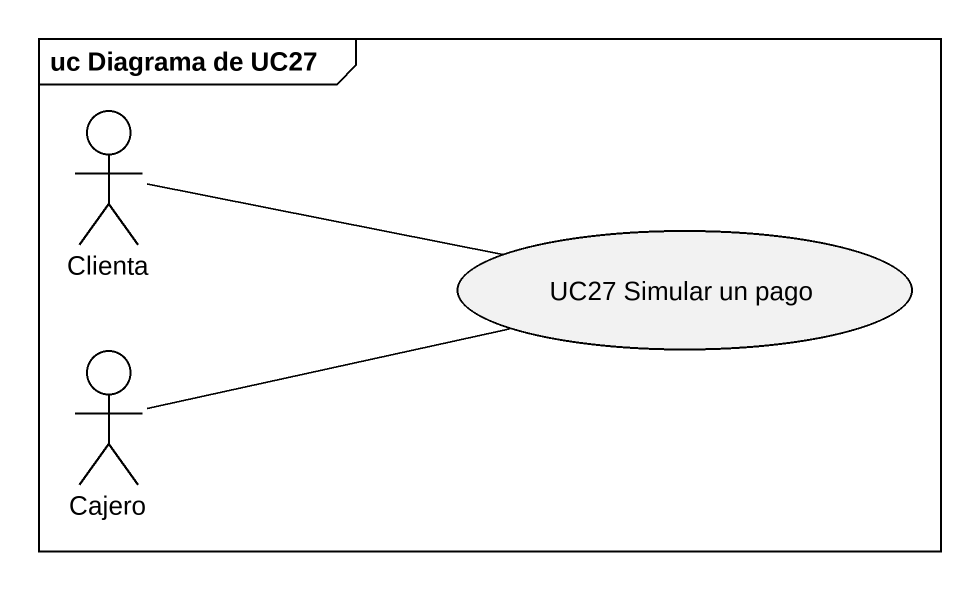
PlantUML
@startuml
mainframe uc Diagrama de UC27
actor Clienta
usecase "UC27 Simular un pago" as UC27_Simular_un_pago
actor Cajero
Clienta -right- UC27_Simular_un_pago
Cajero -right- UC27_Simular_un_pago
@enduml
